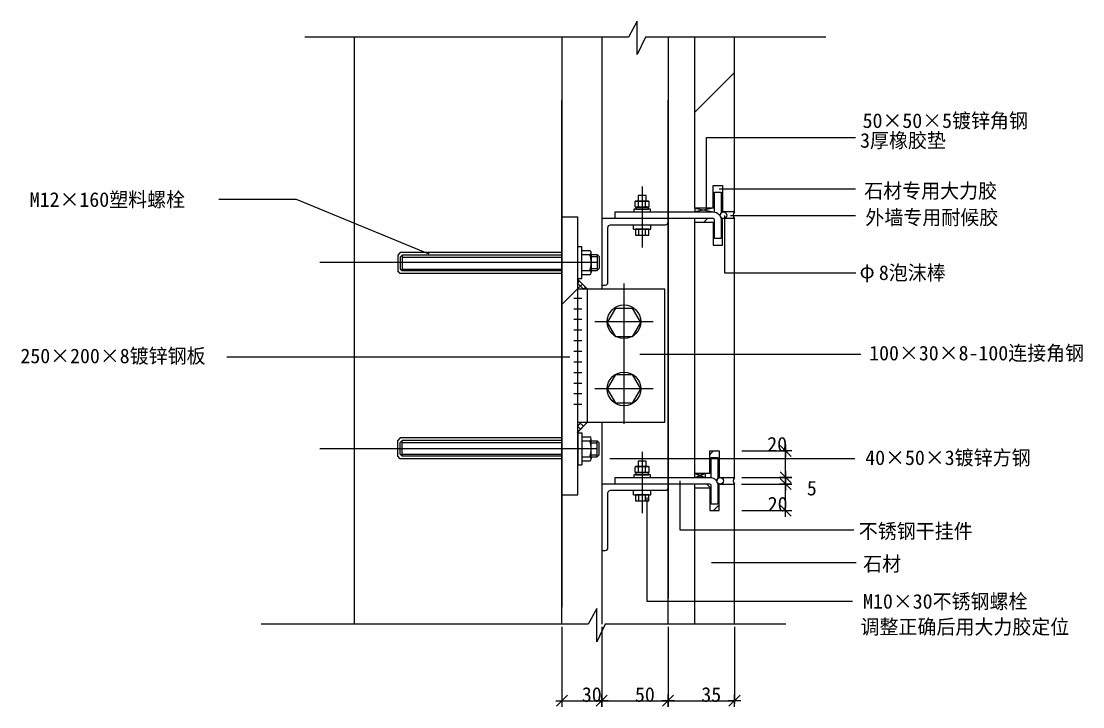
# Model space of a CAD drawing. Header units: metres. Extents: x -3868 to 3996, y 1469 to 2808.
# Drawn here: x 3130 to 3930, y 2292 to 2808 of the extents above; entities that cross this region are included whole.
import ezdxf

# ---------------------------------------------------------------- set-up
doc = ezdxf.new("R2010")
doc.units = ezdxf.units.M
for name, color, linetype in [('2', 2, 'Continuous'), ('212', 2, 'Continuous'), ('3', 5, 'Continuous'), ('4', 4, 'Continuous'), ('7', 7, 'Continuous'), ('BH', 3, 'Continuous'), ('Dim', 3, 'Continuous'), ('TEXT', 7, 'Continuous'), ('ZJSY-CC155-D10', 7, 'Continuous')]:
    doc.layers.add(name, color=color, linetype=linetype)

# ---------------------------------------------------------------- blocks, each defined once
blk = doc.blocks.new('ST-L50')
at = {"layer": '4'}
blk.add_lwpolyline([(0, 1, 0.41), (1, 0), (50, 0), (50, 2.67, 0.41), (48, 4.67), (6.67, 4.67, -0.41), (4.67, 6.67), (4.67, 48, 0.41), (2.67, 50), (0, 50)], format="xyb", close=True, dxfattribs=at)
blk = doc.blocks.new('_ArchTick')
for p, q in [((0.57, 0), (-0.57, 0)), ((0, -0.55), (0, 0.55))]:
    blk.add_line(p, q)
at = {"color": 0, "linetype": 'ByBlock'}
blk.add_lwpolyline([(-0.5, -0.5), (0.5, 0.5)], dxfattribs=at)

msp = doc.modelspace()

# ---------------------------------------------------------------- hatches: boundary and pattern name
h = msp.add_hatch()
h.set_pattern_fill('AR-SAND', scale=2)
h.paths.add_polyline_path([(3417.57, 2632.22), (3416.07, 2630.72), (3416.07, 2621.72), (3417.57, 2620.22), (3534.07, 2620.22), (3534.07, 2618.22), (3416.07, 2618.22), (3414.07, 2620.22), (3414.07, 2632.22), (3416.07, 2634.22), (3534.07, 2634.22), (3534.07, 2632.22)])
h = msp.add_hatch()
h.set_pattern_fill('AR-SAND', scale=2)
h.paths.add_polyline_path([(3417.57, 2480.62), (3416.07, 2482.12), (3416.07, 2491.12), (3417.57, 2492.62), (3534.07, 2492.62), (3534.07, 2494.62), (3416.07, 2494.62), (3414.07, 2492.62), (3414.07, 2480.62), (3416.07, 2478.62), (3534.07, 2478.62), (3534.07, 2480.62)])
at = {"layer": 'BH'}
h = msp.add_hatch(dxfattribs=at)
h.set_pattern_fill('ANSI31', scale=400)
h.paths.add_polyline_path([(3381.32, 2354.21), (3537.84, 2354.21), (3537.84, 2451.69), (3525.19, 2451.69), (3525.19, 2651.69), (3537.84, 2651.69), (3537.84, 2748.95), (3537.84, 2796.48), (3381.32, 2796.48)])
h = msp.add_hatch(dxfattribs=at)
h.set_pattern_fill('AR-CONC', scale=25)
h.paths.add_polyline_path([(3525.19, 2651.69), (3537.84, 2651.69), (3537.84, 2796.48), (3381.32, 2796.48), (3381.32, 2354.21), (3537.84, 2354.21), (3537.84, 2451.69), (3525.19, 2451.69)])
h = msp.add_hatch(dxfattribs=at)
h.set_pattern_fill('ANSI34', scale=100)
h.paths.add_polyline_path([(3637.84, 2667.67), (3651.84, 2667.67), (3651.84, 2684.67), (3658.84, 2684.67), (3658.84, 2664.67), (3662.84, 2664.67), (3667.84, 2669.67), (3667.84, 2796.48), (3637.84, 2796.48)])
h.paths.add_polyline_path([(3667.84, 2659.67), (3658.84, 2659.67), (3658.84, 2639.67), (3651.84, 2639.67), (3651.84, 2656.67), (3637.84, 2656.67), (3637.84, 2467.67), (3645.84, 2467.67), (3649.34, 2467.67), (3649.34, 2484.67), (3656.34, 2484.67), (3656.34, 2464.67), (3667.84, 2464.67)])
h.paths.add_polyline_path([(3667.84, 2459.67), (3656.34, 2459.67), (3656.34, 2439.67), (3649.34, 2439.67), (3649.34, 2456.67), (3637.84, 2456.67), (3637.84, 2354.21), (3667.84, 2354.21)])
h = msp.add_hatch(dxfattribs=at)
h.set_pattern_fill('ANSI37', scale=10)
h.paths.add_polyline_path([(3658.84, 2684.67), (3651.84, 2684.67), (3651.84, 2667.67), (3650.84, 2667.67), (3650.84, 2664.67), (3651.84, 2664.67, 0.41), (3652.84, 2665.67), (3652.84, 2679.67), (3657.84, 2679.67), (3657.84, 2665.67, -0.1), (3657.33, 2663.27, -0.29), (3659.58, 2664.67), (3658.84, 2664.67)])
h.paths.add_polyline_path([(3658.84, 2639.67), (3658.84, 2659.67), (3659.58, 2659.67, -0.29), (3657.33, 2661.07, -0.1), (3657.84, 2658.67), (3657.84, 2644.67), (3652.84, 2644.67), (3652.84, 2658.67, 0.41), (3651.84, 2659.67), (3637.84, 2659.67), (3637.84, 2656.67), (3651.84, 2656.67), (3651.84, 2639.67)])
h = msp.add_hatch(dxfattribs=at)
h.set_pattern_fill('ANSI38', scale=10)
h.paths.add_polyline_path([(3662.08, 2662.17, -0.41), (3659.58, 2659.67), (3667.84, 2659.67, -0.41), (3667.84, 2664.67), (3659.58, 2664.67, -0.41)])
h = msp.add_hatch(dxfattribs=at)
h.set_pattern_fill('ANSI32', scale=30)
h.paths.add_polyline_path([(3537.84, 2451.69), (3549.84, 2451.69), (3549.84, 2651.69), (3537.84, 2651.69)])
h = msp.add_hatch(dxfattribs=at)
h.set_pattern_fill('ANSI37')
h.paths.add_polyline_path([(3549.19, 2606.42), (3557.19, 2606.42), (3549.19, 2614.42)])
h = msp.add_hatch(dxfattribs=at)
h.set_pattern_fill('ANSI37')
h.paths.add_polyline_path([(3549.19, 2498.42), (3557.19, 2506.42), (3549.19, 2506.42)])
h = msp.add_hatch(dxfattribs=at)
h.set_pattern_fill('ANSI37', scale=10)
h.paths.add_polyline_path([(3650.34, 2444.67), (3650.34, 2458.67, 0.41), (3649.34, 2459.67), (3637.84, 2459.67), (3637.84, 2456.67), (3649.34, 2456.67), (3649.34, 2439.67), (3656.34, 2439.67), (3656.34, 2459.67), (3657.08, 2459.67, -0.29), (3654.83, 2461.07, -0.1), (3655.34, 2458.67), (3655.34, 2444.67)])
h.paths.add_polyline_path([(3649.34, 2484.67), (3649.34, 2467.67), (3645.84, 2467.67), (3645.84, 2464.67), (3649.34, 2464.67, 0.41), (3650.34, 2465.67), (3650.34, 2479.67), (3655.34, 2479.67), (3655.34, 2465.67, -0.1), (3654.83, 2463.27, -0.29), (3657.08, 2464.67), (3656.34, 2464.67), (3656.34, 2484.67)])
h = msp.add_hatch(dxfattribs=at)
h.set_pattern_fill('ANSI38', scale=10)
h.paths.add_polyline_path([(3657.08, 2464.67, -0.41), (3659.58, 2462.17, -0.41), (3657.08, 2459.67), (3667.84, 2459.67, -0.41), (3667.84, 2464.67)])

# ---------------------------------------------------------------- linework, layer by layer
for p, q in [((3416.07, 2634.22, 685.71), (3414.07, 2632.22, 685.71)), ((3414.07, 2632.22, 685.71), (3414.07, 2620.22, 685.71)), ((3537.84, 2634.22, 685.71), (3416.07, 2634.22, 685.71)), ((3417.57, 2632.22, 685.71), (3416.07, 2630.72, 685.71)), ((3417.57, 2632.22, 685.71), (3417.57, 2620.22, 685.71)), ((3537.84, 2632.22, 685.71), (3417.57, 2632.22, 685.71)), ((3549.84, 2614.59, 685.71), (3549.84, 2638.59, 685.71)), ((3549.84, 2638.59, 685.71), (3552.84, 2638.59, 685.71)), ((3552.84, 2614.59, 685.71), (3552.84, 2638.59, 685.71)), ((3552.84, 2635.59, 685.71), (3558.84, 2635.59, 685.71)), ((3552.84, 2632.59, 685.71), (3564.39, 2632.59, 685.71)), ((3559.89, 2632.59, 685.71), (3559.89, 2634.09, 685.71)), ((3559.89, 2632.59, 685.71), (3559.89, 2620.59, 685.71)), ((3559.89, 2632.59, 685.71), (3559.89, 2619.09, 685.71)), ((3564.39, 2632.59, 685.71), (3565.89, 2631.09, 685.71)), ((3564.39, 2632.59, 685.71), (3564.39, 2620.59, 685.71)), ((3416.07, 2630.72, 685.71), (3416.07, 2621.72, 685.71)), ((3417.57, 2630.72, 685.71), (3537.84, 2630.72, 685.71)), ((3559.89, 2631.09, 685.71), (3564.39, 2631.09, 685.71)), ((3565.89, 2631.09, 685.71), (3565.89, 2622.09, 685.71)), ((3416.07, 2618.22, 685.71), (3414.07, 2620.22, 685.71)), ((3417.57, 2620.22, 685.71), (3416.07, 2621.72, 685.71)), ((3537.84, 2618.22, 685.71), (3416.07, 2618.22, 685.71)), ((3417.57, 2621.72, 685.71), (3537.84, 2621.72, 685.71)), ((3537.84, 2620.22, 685.71), (3417.57, 2620.22, 685.71)), ((3552.84, 2620.59, 685.71), (3564.39, 2620.59, 685.71)), ((3552.84, 2617.59, 685.71), (3558.84, 2617.59, 685.71)), ((3559.89, 2622.09, 685.71), (3564.39, 2622.09, 685.71)), ((3565.89, 2622.09, 685.71), (3564.39, 2620.59, 685.71)), ((3549.84, 2614.59, 685.71), (3552.84, 2614.59, 685.71)), ((3549.84, 2498.25, 685.71), (3552.84, 2498.25, 685.71)), ((3549.84, 2498.25, 685.71), (3549.84, 2474.25, 685.71)), ((3552.84, 2498.25, 685.71), (3552.84, 2474.25, 685.71)), ((3416.07, 2494.62, 685.71), (3414.07, 2492.62, 685.71)), ((3414.07, 2480.62, 685.71), (3414.07, 2492.62, 685.71)), ((3537.84, 2494.62, 685.71), (3416.07, 2494.62, 685.71)), ((3417.57, 2492.62, 685.71), (3416.07, 2491.12, 685.71)), ((3416.07, 2482.12, 685.71), (3416.07, 2491.12, 685.71)), ((3537.84, 2492.62, 685.71), (3417.57, 2492.62, 685.71)), ((3417.57, 2480.62, 685.71), (3417.57, 2492.62, 685.71)), ((3417.57, 2491.12, 685.71), (3537.84, 2491.12, 685.71)), ((3552.84, 2495.25, 685.71), (3558.84, 2495.25, 685.71)), ((3552.84, 2492.25, 685.71), (3564.39, 2492.25, 685.71)), ((3559.89, 2480.25, 685.71), (3559.89, 2493.75, 685.71)), ((3559.89, 2480.25, 685.71), (3559.89, 2492.25, 685.71)), ((3559.89, 2490.75, 685.71), (3564.39, 2490.75, 685.71)), ((3564.39, 2480.25, 685.71), (3564.39, 2492.25, 685.71)), ((3565.89, 2490.75, 685.71), (3564.39, 2492.25, 685.71)), ((3565.89, 2481.75, 685.71), (3565.89, 2490.75, 685.71)), ((3416.07, 2478.62, 685.71), (3414.07, 2480.62, 685.71)), ((3417.57, 2480.62, 685.71), (3416.07, 2482.12, 685.71)), ((3417.57, 2482.12, 685.71), (3537.84, 2482.12, 685.71)), ((3537.84, 2480.62, 685.71), (3417.57, 2480.62, 685.71)), ((3552.84, 2480.25, 685.71), (3564.39, 2480.25, 685.71)), ((3559.89, 2481.75, 685.71), (3564.39, 2481.75, 685.71)), ((3559.89, 2480.25, 685.71), (3559.89, 2478.75, 685.71)), ((3564.39, 2480.25, 685.71), (3565.89, 2481.75, 685.71)), ((3537.84, 2478.62, 685.71), (3416.07, 2478.62, 685.71)), ((3549.84, 2474.25, 685.71), (3552.84, 2474.25, 685.71)), ((3552.84, 2477.25, 685.71), (3558.84, 2477.25, 685.71)), ((3537.84, 2352.21), (3537.84, 2294.5)), ((3567.84, 2352.21), (3567.84, 2294.5)), ((3567.84, 2352.21), (3567.84, 2294.5)), ((3617.84, 2352.21), (3617.84, 2294.5)), ((3617.84, 2352.21), (3617.84, 2294.5)), ((3667.84, 2352.21), (3667.84, 2294.5)), ((3537.84, 2296.5), (3567.84, 2296.5)), ((3567.84, 2296.5), (3617.84, 2296.5)), ((3617.84, 2296.5), (3667.84, 2296.5))]:
    msp.add_line(p, q)
for points in [[(3437.75, 2632.86), (3337.8, 2674.18), (3279.44, 2674.18)], [(3543.78, 2555.37), (3285.44, 2555.37)]]:
    msp.add_lwpolyline(points)
for centre, radius, start, end in [((3558.29, 2634.09, 685.71), 1.6, 290.02, 69.98), ((3542.22, 2626.59, 685.71), 17.67, 340.15, 19.85), ((3558.29, 2619.09, 685.71), 1.6, 290.02, 69.98), ((3558.29, 2493.75, 685.71), 1.6, 290.02, 69.98), ((3542.22, 2486.25, 685.71), 17.67, 340.15, 19.85), ((3558.29, 2478.75, 685.71), 1.6, 290.02, 69.98)]:
    msp.add_arc(centre, radius, start, end)
at = {"layer": '2'}
for p, q in [((3537.84, 2796.48, 685.71), (3537.84, 2366.89, 685.71)), ((3537.84, 2354.21, 685.71), (3537.84, 2748.95, 685.71))]:
    msp.add_line(p, q, dxfattribs=at)
at = {"layer": '3'}
for p, q in [((3588.02, 2796.48), (3344.21, 2796.48, 685.71)), ((3736.56, 2796.48, 685.71), (3600.68, 2796.48)), ((3598.3, 2683.9, 685.71), (3598.3, 2637.85, 685.71)), ((3592.73, 2672.23, 685.71), (3592.73, 2668.96, 685.71)), ((3593.05, 2672.83, 685.71), (3603.02, 2672.83, 685.71)), ((3603.02, 2672.83, 685.71), (3593.33, 2672.83, 685.71)), ((3595.23, 2677.02, 685.71), (3595.23, 2672.83, 685.71)), ((3601.37, 2677.02, 685.71), (3595.23, 2677.02, 685.71)), ((3595.44, 2668.97, 685.71), (3595.44, 2672.21, 685.71)), ((3600.91, 2668.97, 685.71), (3600.91, 2672.21, 685.71)), ((3601.37, 2672.83, 685.71), (3601.37, 2677.02, 685.71)), ((3603.02, 2672.83, 685.71), (3603.34, 2672.83, 685.71)), ((3603.62, 2668.96, 685.71), (3603.62, 2672.23, 685.71)), ((3604.68, 2666.69, 685.71), (3591.91, 2666.69, 685.71)), ((3591.91, 2666.69, 685.71), (3591.91, 2664.67, 685.71)), ((3593.33, 2668.36, 685.71), (3603.02, 2668.36, 685.71)), ((3601.28, 2668.36, 685.71), (3595.09, 2668.36, 685.71)), ((3604.68, 2664.67, 685.71), (3604.68, 2666.69, 685.71)), ((3637.84, 2656.67, 685.71), (3637.84, 2659.67, 685.71)), ((3591.82, 2651.66, 685.71), (3591.82, 2655, 685.71)), ((3591.82, 2651.66, 685.71), (3604.78, 2651.66, 685.71)), ((3603.34, 2651.66, 685.71), (3593.25, 2651.66, 685.71)), ((3593.25, 2651.66, 685.71), (3593.25, 2647.09, 685.71)), ((3595.85, 2647.09, 685.71), (3595.85, 2651.66, 685.71)), ((3600.74, 2647.09, 685.71), (3600.74, 2651.66, 685.71)), ((3603.34, 2647.09, 685.71), (3603.34, 2651.66, 685.71)), ((3604.78, 2651.66, 685.71), (3604.78, 2655, 685.71)), ((3593.25, 2647.09, 685.71), (3603.34, 2647.09, 685.71)), ((3584.58, 2610.76, 685.71), (3584.58, 2504.98, 685.71)), ((3606.65, 2581.98, 685.71), (3562.52, 2581.98, 685.71)), ((3606.68, 2531.42, 685.71), (3562.55, 2531.42, 685.71)), ((3598.3, 2483.9, 685.71), (3598.3, 2437.85, 685.71)), ((3592.73, 2472.23, 685.71), (3592.73, 2468.96, 685.71)), ((3593.05, 2472.83, 685.71), (3603.02, 2472.83, 685.71)), ((3603.02, 2472.83, 685.71), (3593.33, 2472.83, 685.71)), ((3601.37, 2477.02, 685.71), (3595.23, 2477.02, 685.71)), ((3595.23, 2477.02, 685.71), (3595.23, 2472.83, 685.71)), ((3595.44, 2468.97, 685.71), (3595.44, 2472.21, 685.71)), ((3600.91, 2468.97, 685.71), (3600.91, 2472.21, 685.71)), ((3601.37, 2472.83, 685.71), (3601.37, 2477.02, 685.71)), ((3603.02, 2472.83, 685.71), (3603.34, 2472.83, 685.71)), ((3603.62, 2468.96, 685.71), (3603.62, 2472.23, 685.71)), ((3604.68, 2466.69, 685.71), (3591.91, 2466.69, 685.71)), ((3591.91, 2466.69, 685.71), (3591.91, 2464.67, 685.71)), ((3593.33, 2468.36, 685.71), (3603.02, 2468.36, 685.71)), ((3601.28, 2468.36, 685.71), (3595.09, 2468.36, 685.71)), ((3604.68, 2464.67, 685.71), (3604.68, 2466.69, 685.71)), ((3637.84, 2464.67, 685.71), (3645.84, 2467.67, 685.71)), ((3637.84, 2467.67, 685.71), (3645.84, 2464.67, 685.71)), ((3637.84, 2456.67, 685.71), (3637.84, 2459.67, 685.71)), ((3591.82, 2451.66, 685.71), (3591.82, 2455, 685.71)), ((3591.82, 2451.66, 685.71), (3604.78, 2451.66, 685.71)), ((3603.34, 2451.66, 685.71), (3593.25, 2451.66, 685.71)), ((3593.25, 2451.66, 685.71), (3593.25, 2447.09, 685.71)), ((3595.85, 2447.09, 685.71), (3595.85, 2451.66, 685.71)), ((3600.74, 2447.09, 685.71), (3600.74, 2451.66, 685.71)), ((3603.34, 2447.09, 685.71), (3603.34, 2451.66, 685.71)), ((3604.78, 2451.66, 685.71), (3604.78, 2455, 685.71)), ((3593.25, 2447.09, 685.71), (3603.34, 2447.09, 685.71)), ((3557.64, 2354.21), (3311.32, 2354.21, 685.71)), ((3706.56, 2354.21, 685.71), (3570.3, 2354.22))]:
    msp.add_line(p, q, dxfattribs=at)
for points in [[(3603.02, 2668.36), (3593.58, 2668.36), (3593.58, 2666.69), (3603.02, 2666.69)], [(3572.15, 2581.42), (3578.35, 2592.16), (3590.75, 2592.16), (3596.96, 2581.42), (3590.75, 2570.68), (3578.35, 2570.68)], [(3572.18, 2531.42), (3578.38, 2542.16), (3590.79, 2542.16), (3596.99, 2531.42), (3590.79, 2520.68), (3578.38, 2520.68)], [(3603.02, 2468.36), (3593.58, 2468.36), (3593.58, 2466.69), (3603.02, 2466.69)]]:
    msp.add_lwpolyline(points, close=True, dxfattribs=at)
for centre, radius in [((3659.58, 2662.17, 685.71), 2.5), ((3584.55, 2581.98, 685.71), 12.67), ((3584.58, 2531.42, 685.71), 12.67), ((3657.08, 2462.17, 685.71), 2.5)]:
    msp.add_circle(centre, radius, dxfattribs=at)
for centre, radius, start, end in [((3593.33, 2672.23, 685.71), 0.6, 90, 180), ((3594.55, 2671.95, 685.71), 0.92, 16.32, 70.88), ((3596.32, 2671.95, 685.71), 0.92, 109.12, 163.68), ((3600.02, 2671.95, 685.71), 0.92, 16.32, 70.88), ((3601.8, 2671.95, 685.71), 0.92, 109.12, 163.68), ((3603.02, 2672.23, 685.71), 0.6, 0, 90), ((3593.33, 2668.96, 685.71), 0.6, 180, 270), ((3594.55, 2669.23, 685.71), 0.92, 289.12, 343.68), ((3596.32, 2669.23, 685.71), 0.92, 196.32, 250.88), ((3600.02, 2669.23, 685.71), 0.92, 289.12, 343.68), ((3601.8, 2669.23, 685.71), 0.92, 196.32, 250.88), ((3603.02, 2668.96, 685.71), 0.6, 270, 0), ((3670.4, 2662.17, 685.71), 3.58, 135.71, 224.29), ((3593.33, 2472.23, 685.71), 0.6, 90, 180), ((3594.55, 2471.95, 685.71), 0.92, 16.32, 70.88), ((3596.32, 2471.95, 685.71), 0.92, 109.12, 163.68), ((3600.02, 2471.95, 685.71), 0.92, 16.32, 70.88), ((3601.8, 2471.95, 685.71), 0.92, 109.12, 163.68), ((3603.02, 2472.23, 685.71), 0.6, 0, 90), ((3593.33, 2468.96, 685.71), 0.6, 180, 270), ((3594.55, 2469.23, 685.71), 0.92, 289.12, 343.68), ((3596.32, 2469.23, 685.71), 0.92, 196.32, 250.88), ((3600.02, 2469.23, 685.71), 0.92, 289.12, 343.68), ((3601.8, 2469.23, 685.71), 0.92, 196.32, 250.88), ((3603.02, 2468.96, 685.71), 0.6, 270, 0), ((3670.4, 2462.17, 685.71), 3.58, 135.71, 224.29)]:
    msp.add_arc(centre, radius, start, end, dxfattribs=at)
at = {"layer": '4'}
for p, q in [((3567.84, 2796.48, 685.71), (3567.84, 2606.42, 685.71)), ((3617.84, 2796.48, 685.71), (3617.84, 2373.41, 685.71)), ((3637.84, 2667.67, 685.71), (3637.84, 2796.48, 685.71)), ((3667.84, 2664.67, 685.71), (3667.84, 2796.48, 685.71)), ((3617.84, 2354.21, 685.71), (3617.84, 2748.95, 685.71)), ((3651.84, 2684.67, 685.71), (3658.84, 2684.67, 685.71)), ((3651.84, 2667.67, 685.71), (3651.84, 2684.67, 685.71)), ((3658.84, 2684.67, 685.71), (3658.84, 2664.67, 685.71)), ((3651.84, 2667.67, 685.71), (3637.84, 2667.67, 685.71)), ((3667.84, 2664.67, 685.71), (3658.84, 2664.67, 685.71)), ((3537.84, 2661.15, 685.71), (3549.84, 2661.15, 685.71)), ((3549.84, 2451.69, 685.71), (3549.84, 2661.15, 685.71)), ((3637.84, 2467.67, 685.71), (3637.84, 2656.67, 685.71)), ((3651.84, 2656.67, 685.71), (3637.84, 2656.67, 685.71)), ((3651.84, 2656.67, 685.71), (3651.84, 2639.67, 685.71)), ((3658.84, 2639.67, 685.71), (3658.84, 2659.67, 685.71)), ((3667.84, 2659.67, 685.71), (3658.84, 2659.67, 685.71)), ((3667.84, 2464.67, 685.71), (3667.84, 2659.67, 685.71)), ((3651.84, 2639.67, 685.71), (3658.84, 2639.67, 685.71)), ((3615.32, 2606.42, 685.71), (3549.84, 2606.42, 685.71)), ((3557.19, 2506.42, 685.71), (3557.19, 2606.42, 685.71)), ((3615.32, 2506.42, 685.71), (3615.32, 2606.42, 685.71)), ((3549.84, 2506.42, 685.71), (3615.32, 2506.42, 685.71)), ((3567.84, 2506.42, 685.71), (3567.84, 2354.21, 685.71)), ((3649.34, 2484.67, 685.71), (3656.34, 2484.67, 685.71)), ((3649.34, 2467.67, 685.71), (3649.34, 2484.67, 685.71)), ((3656.34, 2484.67, 685.71), (3656.34, 2464.67, 685.71)), ((3649.34, 2467.67, 685.71), (3637.84, 2467.67, 685.71)), ((3656.34, 2464.67, 685.71), (3667.84, 2464.67, 685.71)), ((3637.84, 2354.21, 685.71), (3637.84, 2456.67, 685.71)), ((3649.34, 2456.67, 685.71), (3637.84, 2456.67, 685.71)), ((3649.34, 2456.67, 685.71), (3649.34, 2439.67, 685.71)), ((3656.34, 2459.67, 685.71), (3667.84, 2459.67, 685.71)), ((3656.34, 2439.67, 685.71), (3656.34, 2459.67, 685.71)), ((3667.84, 2354.21, 685.71), (3667.84, 2459.67, 685.71)), ((3537.84, 2451.69, 685.71), (3549.84, 2451.69, 685.71)), ((3649.34, 2439.67, 685.71), (3656.34, 2439.67, 685.71))]:
    msp.add_line(p, q, dxfattribs=at)
at = {"layer": '7'}
for points in [[(3651.84, 2664.67, -0.41), (3657.84, 2658.67), (3657.84, 2644.67), (3652.84, 2644.67), (3652.84, 2658.67, 0.41), (3651.84, 2659.67), (3577.84, 2659.67), (3577.84, 2664.67), (3651.84, 2664.67, 0.41), (3652.84, 2665.67), (3652.84, 2679.67), (3657.84, 2679.67), (3657.84, 2665.67, -0.16), (3656.71, 2662.17, -1.04)], [(3649.34, 2464.67, -0.41), (3655.34, 2458.67), (3655.34, 2444.67), (3650.34, 2444.67), (3650.34, 2458.67, 0.41), (3649.34, 2459.67), (3577.84, 2459.67), (3577.84, 2464.67), (3649.34, 2464.67, 0.41), (3650.34, 2465.67), (3650.34, 2479.67), (3655.34, 2479.67), (3655.34, 2465.67, -0.16), (3654.21, 2462.17)]]:
    msp.add_lwpolyline(points, format="xyb", dxfattribs=at)
msp.add_lwpolyline([(3645.84, 2464.67), (3637.84, 2464.67), (3637.84, 2467.67), (3645.84, 2467.67)], close=True, dxfattribs=at)
at = {"layer": 'BH'}
for p, q in [((3381.32, 2796.48, 685.71), (3381.32, 2354.21, 685.71)), ((3637.84, 2667.67, 685.71), (3637.84, 2664.67, 685.71)), ((3637.84, 2667.67, 685.71), (3651.84, 2664.67, 685.71)), ((3651.84, 2667.67, 685.71), (3637.84, 2664.67, 685.71)), ((3537.84, 2451.69, 685.71), (3537.84, 2661.15, 685.71)), ((3564.67, 2626.59, 685.71), (3355.5, 2626.59, 685.71)), ((3557.19, 2606.42, 685.71), (3549.19, 2614.42, 685.71)), ((3552.84, 2599.58, 685.71), (3546.84, 2599.58, 685.71)), ((3552.84, 2591.58, 685.71), (3546.84, 2591.58, 685.71)), ((3552.84, 2583.58, 685.71), (3546.84, 2583.58, 685.71)), ((3552.84, 2575.58, 685.71), (3546.84, 2575.58, 685.71)), ((3552.84, 2567.58, 685.71), (3546.84, 2567.58, 685.71)), ((3552.84, 2559.58, 685.71), (3546.84, 2559.58, 685.71)), ((3552.84, 2551.58, 685.71), (3546.84, 2551.58, 685.71)), ((3552.84, 2543.58, 685.71), (3546.84, 2543.58, 685.71)), ((3552.84, 2535.58, 685.71), (3546.84, 2535.58, 685.71)), ((3552.84, 2527.58, 685.71), (3546.84, 2527.58, 685.71)), ((3597.65, 2531.42, 685.71), (3574.96, 2531.42, 685.71)), ((3552.84, 2519.58, 685.71), (3546.84, 2519.58, 685.71)), ((3557.19, 2506.42, 685.71), (3549.19, 2498.42, 685.71)), ((3564.67, 2486.25, 685.71), (3355.5, 2486.25, 685.71))]:
    msp.add_line(p, q, dxfattribs=at)
at = {"layer": 'Dim'}
for p, q in [((3673.27, 2484.67, 685.71), (3708.37, 2484.67, 685.71)), ((3706.37, 2464.67, 685.71), (3706.37, 2484.67, 685.71)), ((3673.36, 2464.67, 685.71), (3708.37, 2464.67, 685.71)), ((3673.36, 2464.67, 685.71), (3708.37, 2464.67, 685.71)), ((3706.37, 2459.67, 685.71), (3706.37, 2464.67, 685.71)), ((3673.07, 2459.67, 685.71), (3708.37, 2459.67, 685.71)), ((3673.07, 2459.67, 685.71), (3708.37, 2459.67, 685.71)), ((3706.37, 2439.67, 685.71), (3706.37, 2459.67, 685.71)), ((3673.27, 2439.67, 685.71), (3708.37, 2439.67, 685.71))]:
    msp.add_line(p, q, dxfattribs=at)
for points in [[(3646.74, 2666.45), (3646.74, 2720.7), (3758.92, 2720.7)], [(3656.18, 2682.03), (3758.92, 2682.03)], [(3660.34, 2662.09), (3660.34, 2618.85), (3759.28, 2618.85)], [(3664.94, 2662.09), (3759.02, 2662.09)], [(3596.52, 2557.55), (3762.92, 2557.55)], [(3574, 2479.08), (3758.49, 2479.08)], [(3626.63, 2462.17), (3626.63, 2425.18), (3757.7, 2425.18)], [(3601.86, 2449.49), (3601.86, 2371.45), (3756.65, 2371.45)], [(3650.55, 2400.66), (3759.41, 2400.66)]]:
    msp.add_lwpolyline(points, dxfattribs=at)
at = {"layer": 'ZJSY-CC155-D10'}
for p, q in [((3594.46, 2808.38), (3588.02, 2796.48)), ((3594.46, 2795.82), (3594.46, 2808.38)), ((3600.68, 2796.48), (3594.46, 2783.25)), ((3594.46, 2783.25), (3594.46, 2795.82)), ((3564.04, 2366.03), (3557.64, 2354.21)), ((3564.04, 2353.46), (3564.04, 2366.03)), ((3570.3, 2354.22), (3564.04, 2340.9)), ((3564.04, 2340.9), (3564.04, 2353.46))]:
    msp.add_line(p, q, dxfattribs=at)

# ---------------------------------------------------------------- block references
at = {"xscale": 8.3, "yscale": 8.3, "zscale": 8.3, "rotation": 180}
for p in [(3537.84, 2296.5), (3567.84, 2296.5), (3617.84, 2296.5)]:
    msp.add_blockref('_ArchTick', p, dxfattribs=at)
at = {"xscale": 8.3, "yscale": 8.3, "zscale": 8.3}
for p in [(3567.84, 2296.5), (3617.84, 2296.5), (3667.84, 2296.5)]:
    msp.add_blockref('_ArchTick', p, dxfattribs=at)
at = {"layer": '3', "rotation": 270}
for p in [(3567.84, 2659.67, 685.71), (3567.84, 2459.67, 685.71)]:
    msp.add_blockref('ST-L50', p, dxfattribs=at)
at = {"layer": 'Dim', "xscale": 8.3, "yscale": 8.3, "zscale": 8.3}
for p, rotation in [((3706.37, 2484.67, 685.71), 90), ((3706.37, 2464.67, 685.71), 270), ((3706.37, 2464.67, 685.71), 90), ((3706.37, 2459.67, 685.71), 90), ((3706.37, 2459.67, 685.71), 270), ((3706.37, 2439.67, 685.71), 270)]:
    msp.add_blockref('_ArchTick', p, dxfattribs=dict(at, rotation=rotation))

# ---------------------------------------------------------------- texts
at = {"char_height": 11, "attachment_point": 1}
for s, insert in [('30', (3552.84, 2306.69)), ('50', (3592.84, 2306.69)), ('35', (3642.84, 2306.69))]:
    msp.add_mtext(s, dxfattribs=dict(at, insert=insert))
at = {"layer": '212'}
msp.add_text('φ', height=11, dxfattribs=at).set_placement((3762.09, 2614.73))
at = {"layer": 'Dim', "char_height": 11, "attachment_point": 1}
for s, insert in [('20', (3692.52, 2495.22, 685.71)), ('5', (3722.35, 2462.17, 685.71)), ('20', (3692.85, 2450.11, 685.71))]:
    msp.add_mtext(s, dxfattribs=dict(at, insert=insert))
at = {"layer": 'TEXT'}
for s, p in [('50×50×5镀锌角钢', (3764.37, 2727.97)), ('3厚橡胶垫', (3762.45, 2713.09)), ('石材专用大力胶', (3765.57, 2675.11)), ('M12×160塑料螺栓', (3136.85, 2668.55)), ('外墙专用耐候胶', (3766.46, 2655.14)), ('8泡沫棒', (3776.59, 2613.44)), (' 250×200×8镀锌钢板', (3122.33, 2550.74)), ('100×30×8-100连接角钢', (3769.31, 2552.88)), ('40×50×3镀锌方钢', (3766.35, 2474.08)), ('不锈钢干挂件', (3761.48, 2418.73)), ('石材', (3764.8, 2394.11)), ('M10×30不锈钢螺栓', (3764.7, 2365.84)), ('调整正确后用大力胶定位', (3762.78, 2346.67))]:
    msp.add_text(s, height=11, dxfattribs=at).set_placement(p)

doc.saveas('drawing.dxf')
